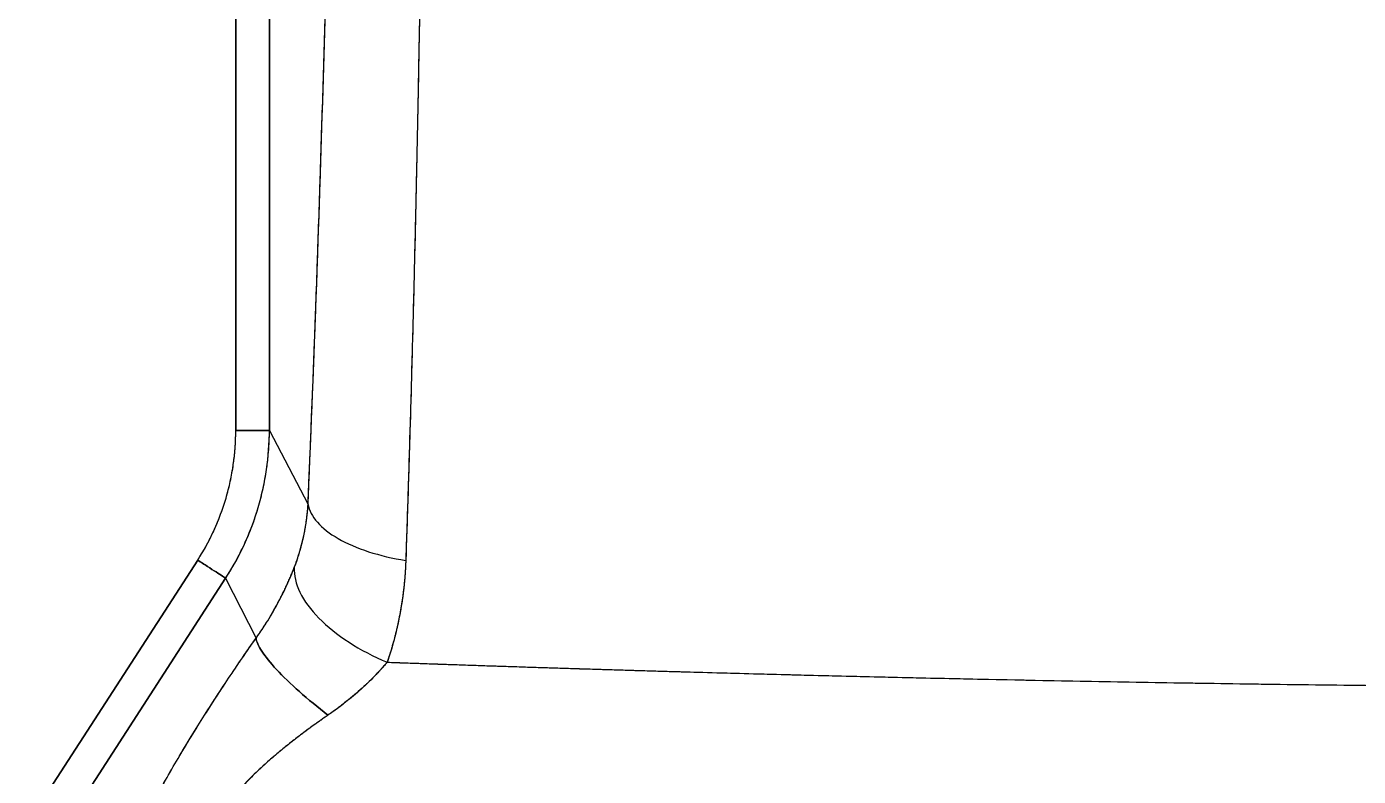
# Model space of a CAD drawing. Extents: x 956 to 1028, y 499 to 635.
# Drawn here: x 961.99 to 971.84, y 557.44 to 562.99 of the extents above; entities that cross this region are included whole.
import ezdxf

# ---------------------------------------------------------------- set-up
doc = ezdxf.new("R2010")
doc.units = 0
doc.header["$MEASUREMENT"] = 0
doc.layers.add('1', color=4, linetype='Continuous')

# ---------------------------------------------------------------- blocks, each defined once
blk = doc.blocks.new('2026 SX')
at = {"layer": '1', "color": 3}
for p, q in [((7.637, 47.7736), (7.637, 58.974)), ((7.637, 58.974), (7.637, 47.7736)), ((7.8861, 47.7736), (7.8861, 59.0203)), ((7.8861, 59.0203), (7.8861, 47.7736)), ((7.8861, 47.7736), (8.1721, 47.2266)), ((7.8861, 47.7736), (8.1721, 47.2266)), ((6.0891, 44.8562), (7.3552, 46.8138)), ((7.3552, 46.8138), (6.0891, 44.8562)), ((6.2963, 44.7222), (7.5623, 46.6798)), ((7.5623, 46.6798), (6.2963, 44.7222)), ((7.5623, 46.6798), (7.7878, 46.2367)), ((7.5623, 46.6798), (7.7878, 46.2367))]:
    blk.add_line(p, q, dxfattribs=at)
for points, knots in [([(8.1721, 47.2266), (8.1735, 47.2572), (8.1761, 47.3183), (8.18, 47.4103), (8.1838, 47.5025), (8.1877, 47.5949), (8.1915, 47.6876), (8.1953, 47.7805), (8.199, 47.8737), (8.2027, 47.9671), (8.2064, 48.0607), (8.2101, 48.1546), (8.2137, 48.2487), (8.2173, 48.3431), (8.2209, 48.4376), (8.2314, 48.7207), (8.2483, 49.1964), (8.2704, 49.8691), (8.2909, 50.5496), (8.3052, 51.0723), (8.3146, 51.4339), (8.3195, 51.6311), (8.3243, 51.8289), (8.329, 52.0273), (8.3336, 52.2264), (8.338, 52.4259), (8.3409, 52.5594), (8.3423, 52.6261)], [0, 0, 0, 0, 0.017766, 0.035542, 0.05333, 0.071128, 0.088938, 0.106759, 0.124593, 0.142439, 0.160297, 0.178168, 0.196053, 0.213951, 0.231862, 0.249788, 0.374488, 0.499741, 0.624548, 0.749836, 0.785483, 0.821157, 0.856859, 0.892592, 0.928359, 0.964161, 1, 1, 1, 1]), ([(9.0201, 52.4092), (9.0197, 52.3769), (9.0189, 52.3123), (9.0177, 52.2154), (9.0164, 52.1184), (9.0151, 52.0215), (9.0138, 51.9245), (9.0125, 51.8275), (9.0111, 51.7305), (9.0097, 51.6335), (9.0083, 51.5364), (9.0068, 51.4394), (9.0053, 51.3423), (9.0038, 51.2453), (9.0022, 51.1483), (9.0006, 51.0512), (8.999, 50.9542), (8.9973, 50.8571), (8.9957, 50.7601), (8.9939, 50.663), (8.9922, 50.566), (8.9904, 50.469), (8.9886, 50.372), (8.9867, 50.275), (8.9848, 50.1781), (8.9829, 50.0811), (8.981, 49.9842), (8.979, 49.8873), (8.977, 49.7904), (8.9749, 49.6935), (8.9728, 49.5967), (8.9707, 49.4999), (8.9685, 49.4031), (8.9663, 49.3064), (8.9641, 49.2097), (8.9618, 49.1131), (8.9595, 49.0165), (8.9572, 48.9199), (8.9548, 48.8234), (8.9524, 48.7269), (8.9499, 48.6305), (8.9474, 48.5341), (8.9449, 48.4378), (8.9423, 48.3415), (8.9397, 48.2453), (8.9371, 48.1492), (8.9344, 48.0531), (8.9317, 47.9571), (8.9289, 47.8611), (8.9261, 47.7652), (8.9232, 47.6694), (8.9203, 47.5737), (8.9174, 47.4781), (8.9144, 47.3825), (8.9114, 47.287), (8.9084, 47.1916), (8.9053, 47.0963), (8.9021, 47.0011), (8.899, 46.906), (8.8968, 46.8427), (8.8957, 46.811)], [0, 0, 0, 0, 0.016731, 0.03348, 0.050246, 0.067031, 0.083834, 0.100655, 0.117493, 0.13435, 0.151225, 0.168117, 0.185028, 0.201957, 0.218903, 0.235868, 0.25285, 0.26985, 0.286869, 0.303905, 0.320959, 0.338031, 0.355121, 0.372229, 0.389355, 0.406499, 0.42366, 0.44084, 0.458037, 0.475253, 0.492486, 0.509737, 0.527006, 0.544293, 0.561597, 0.57892, 0.59626, 0.613619, 0.630995, 0.648389, 0.6658, 0.68323, 0.700677, 0.718142, 0.735625, 0.753126, 0.770644, 0.788181, 0.805735, 0.823306, 0.840896, 0.858503, 0.876128, 0.893771, 0.911432, 0.92911, 0.946806, 0.96452, 0.982251, 1, 1, 1, 1]), ([(9.0201, 52.4092), (9.0159, 52.0884), (9.0075, 51.4465), (8.9914, 50.4951), (8.9725, 49.5537), (8.9503, 48.6247), (8.9252, 47.708), (8.9056, 47.1101), (8.8957, 46.811)], [0, 0, 0, 0, 0.166537, 0.333132, 0.499771, 0.666452, 0.833187, 1, 1, 1, 1]), ([(7.3552, 46.8138), (7.3597, 46.8209), (7.3689, 46.8352), (7.3821, 46.8567), (7.3951, 46.8785), (7.4078, 46.9004), (7.4201, 46.9225), (7.4321, 46.9448), (7.4438, 46.9673), (7.4552, 46.99), (7.4662, 47.0128), (7.4912, 47.0664), (7.5269, 47.1523), (7.5668, 47.2727), (7.5981, 47.3956), (7.6161, 47.4955), (7.6258, 47.571), (7.6308, 47.6214), (7.6344, 47.672), (7.6366, 47.7227), (7.6369, 47.7566), (7.637, 47.7736)], [0, 0, 0, 0, 0.025007, 0.049997, 0.074974, 0.099944, 0.124912, 0.149884, 0.174864, 0.199857, 0.22487, 0.249907, 0.3748, 0.499842, 0.624735, 0.749864, 0.799841, 0.849803, 0.89979, 0.949843, 1, 1, 1, 1]), ([(7.5623, 46.6798), (7.5659, 46.6853), (7.5749, 46.6994), (7.5911, 46.7254), (7.6126, 46.7611), (7.64, 46.8094), (7.6707, 46.8676), (7.7089, 46.9468), (7.756, 47.0578), (7.8029, 47.1948), (7.8409, 47.3431), (7.8645, 47.4731), (7.8777, 47.5842), (7.8836, 47.668), (7.8858, 47.7285), (7.886, 47.7612), (7.8861, 47.7736)], [0, 0, 0, 0, 0.01693, 0.043405, 0.079429, 0.125012, 0.187506, 0.25003, 0.353304, 0.500003, 0.625362, 0.749981, 0.842751, 0.915365, 0.967789, 1, 1, 1, 1]), ([(7.637, 47.7736), (7.6679, 47.7736), (7.6988, 47.7736), (7.7565, 47.7736), (7.7831, 47.7736), (7.8287, 47.7736), (7.8476, 47.7736), (7.8749, 47.7736), (7.8834, 47.7736), (7.8861, 47.7736)], [0, 0, 0, 0, 0.25, 0.25, 0.5, 0.5, 0.75, 0.75, 1, 1, 1, 1]), ([(7.8861, 47.7736), (7.8834, 47.7736), (7.8749, 47.7736), (7.8476, 47.7736), (7.8287, 47.7736), (7.7831, 47.7736), (7.7565, 47.7736), (7.6988, 47.7736), (7.6679, 47.7736), (7.637, 47.7736)], [0, 0, 0, 0, 0.25, 0.25, 0.5, 0.5, 0.75, 0.75, 1, 1, 1, 1]), ([(8.0704, 46.7593), (8.0733, 46.7669), (8.0792, 46.7822), (8.0875, 46.8053), (8.0955, 46.8285), (8.1031, 46.8517), (8.1102, 46.875), (8.117, 46.8983), (8.1234, 46.9217), (8.1294, 46.945), (8.1351, 46.9685), (8.1403, 46.9919), (8.1452, 47.0154), (8.1496, 47.0388), (8.1537, 47.0623), (8.1575, 47.0858), (8.1608, 47.1093), (8.1638, 47.1328), (8.1665, 47.1562), (8.1687, 47.1797), (8.1707, 47.2031), (8.1716, 47.2188), (8.1721, 47.2266)], [0, 0, 0, 0, 0.05331, 0.106259, 0.158849, 0.211082, 0.26296, 0.314485, 0.36566, 0.416485, 0.466964, 0.517099, 0.566891, 0.616343, 0.665457, 0.714235, 0.762681, 0.810795, 0.858582, 0.906043, 0.953182, 1, 1, 1, 1]), ([(8.1721, 47.2266), (8.1801, 47.1817), (8.2034, 47.1368), (8.279, 47.0511), (8.3312, 47.0103), (8.4595, 46.9366), (8.5357, 46.9036), (8.7051, 46.8487), (8.7983, 46.8266), (8.8957, 46.811)], [0, 0, 0, 0, 0.25, 0.25, 0.5, 0.5, 0.75, 0.75, 1, 1, 1, 1]), ([(8.1721, 47.2266), (8.1801, 47.1817), (8.2034, 47.1368), (8.279, 47.0511), (8.3312, 47.0103), (8.4595, 46.9366), (8.5357, 46.9036), (8.7051, 46.8486), (8.7983, 46.8266), (8.8957, 46.811)], [0, 0, 0, 0, 0.25, 0.25, 0.5, 0.5, 0.75, 0.75, 1, 1, 1, 1]), ([(7.3552, 46.8138), (7.3798, 46.7979), (7.4044, 46.782), (7.4507, 46.752), (7.4723, 46.7381), (7.5098, 46.7138), (7.5258, 46.7035), (7.55, 46.6878), (7.5583, 46.6824), (7.5623, 46.6798)], [0, 0, 0, 0, 0.25, 0.25, 0.5, 0.5, 0.75, 0.75, 1, 1, 1, 1]), ([(7.5623, 46.6798), (7.5583, 46.6824), (7.55, 46.6878), (7.5258, 46.7035), (7.5098, 46.7138), (7.4723, 46.7381), (7.4507, 46.752), (7.4044, 46.782), (7.3798, 46.7979), (7.3552, 46.8138)], [0, 0, 0, 0, 0.25, 0.25, 0.5, 0.5, 0.75, 0.75, 1, 1, 1, 1]), ([(7.7878, 46.2367), (7.7922, 46.2429), (7.8011, 46.2553), (7.814, 46.2739), (7.8265, 46.2924), (7.8387, 46.3108), (7.8506, 46.329), (7.8621, 46.347), (7.8836, 46.3812), (7.9135, 46.4313), (7.9443, 46.4867), (7.9676, 46.531), (7.9847, 46.5649), (8.001, 46.5983), (8.0164, 46.6314), (8.0311, 46.6641), (8.045, 46.6963), (8.0581, 46.7281), (8.0663, 46.7489), (8.0704, 46.7593)], [0, 0, 0, 0, 0.03522, 0.070107, 0.104666, 0.138902, 0.17282, 0.206426, 0.239726, 0.363349, 0.485829, 0.550247, 0.614521, 0.678701, 0.742839, 0.806985, 0.871193, 0.935513, 1, 1, 1, 1]), ([(8.0704, 46.7593), (8.0672, 46.7016), (8.0815, 46.6393), (8.1433, 46.5119), (8.1909, 46.4469), (8.3142, 46.3211), (8.39, 46.2604), (8.5617, 46.1496), (8.6576, 46.0997), (8.7583, 46.0578)], [0, 0, 0, 0, 0.25, 0.25, 0.5, 0.5, 0.75, 0.75, 1, 1, 1, 1]), ([(8.0704, 46.7593), (8.0672, 46.7016), (8.0815, 46.6393), (8.1433, 46.5119), (8.1909, 46.4469), (8.3142, 46.3211), (8.39, 46.2604), (8.5617, 46.1496), (8.6576, 46.0997), (8.7583, 46.0578)], [0, 0, 0, 0, 0.25, 0.25, 0.5, 0.5, 0.75, 0.75, 1, 1, 1, 1]), ([(8.8957, 46.811), (8.8954, 46.801), (8.8946, 46.7809), (8.8931, 46.7509), (8.8912, 46.7209), (8.889, 46.691), (8.8864, 46.6611), (8.8835, 46.6312), (8.8803, 46.6014), (8.8767, 46.5717), (8.8728, 46.5419), (8.8685, 46.5123), (8.8639, 46.4827), (8.859, 46.4531), (8.8518, 46.4126), (8.8417, 46.3615), (8.828, 46.2999), (8.8129, 46.2387), (8.7962, 46.178), (8.7782, 46.1175), (8.765, 46.0777), (8.7583, 46.0578)], [0, 0, 0, 0, 0.038305, 0.076649, 0.115036, 0.153469, 0.191953, 0.230492, 0.26909, 0.30775, 0.346477, 0.385274, 0.424146, 0.463096, 0.502128, 0.58455, 0.667149, 0.749958, 0.833014, 0.91635, 1, 1, 1, 1]), ([(8.8957, 46.811), (8.8949, 46.7947), (8.8933, 46.762), (8.8906, 46.7131), (8.8869, 46.6644), (8.8805, 46.5999), (8.8701, 46.52), (8.8546, 46.425), (8.8354, 46.3312), (8.817, 46.2541), (8.8005, 46.1931), (8.7879, 46.1504), (8.7737, 46.1053), (8.7641, 46.0755), (8.7583, 46.0578)], [0, 0, 0, 0, 0.062507, 0.125005, 0.187754, 0.249995, 0.375006, 0.500002, 0.624997, 0.750006, 0.812258, 0.874998, 0.926158, 1, 1, 1, 1]), ([(6.7577, 44.2124), (6.7512, 44.2212), (6.7464, 44.2326), (6.7406, 44.2611), (6.7396, 44.2783), (6.7418, 44.3189), (6.7451, 44.3423), (6.7562, 44.3958), (6.7642, 44.4258), (6.7849, 44.4922), (6.7978, 44.5286), (6.8283, 44.6074), (6.8461, 44.6499), (6.886, 44.7395), (6.9081, 44.7868), (6.9561, 44.8847), (6.9819, 44.9353), (7.0364, 45.0387), (7.0651, 45.0915), (7.1245, 45.198), (7.1553, 45.2517), (7.2496, 45.4131), (7.3152, 45.5209), (7.4486, 45.7328), (7.5164, 45.8371), (7.6521, 46.0408), (7.7202, 46.1402), (7.7878, 46.2367)], [0, 0, 0, 0, 0.0625, 0.0625, 0.125, 0.125, 0.1875, 0.1875, 0.25, 0.25, 0.3125, 0.3125, 0.375, 0.375, 0.4375, 0.4375, 0.5, 0.5, 0.5625, 0.5625, 0.625, 0.625, 0.75, 0.75, 0.875, 0.875, 1, 1, 1, 1]), ([(6.7577, 44.2124), (6.7567, 44.2137), (6.7549, 44.2164), (6.7524, 44.2208), (6.7501, 44.2255), (6.748, 44.2305), (6.7462, 44.2359), (6.7446, 44.2416), (6.7433, 44.2476), (6.7422, 44.2539), (6.7414, 44.2605), (6.7407, 44.2675), (6.7404, 44.2748), (6.7402, 44.2824), (6.7403, 44.2903), (6.7414, 44.3162), (6.7485, 44.3668), (6.7725, 44.457), (6.8108, 44.5655), (6.855, 44.6712), (6.8969, 44.763), (6.9429, 44.8587), (7.0071, 44.9848), (7.093, 45.1429), (7.1846, 45.303), (7.281, 45.4646), (7.3796, 45.624), (7.4812, 45.783), (7.5661, 45.9121), (7.6349, 46.0146), (7.6802, 46.0813), (7.7199, 46.1391), (7.7538, 46.1881), (7.7765, 46.2205), (7.7878, 46.2367)], [0, 0, 0, 0, 0.009112, 0.018184, 0.027217, 0.036214, 0.045176, 0.054106, 0.063004, 0.071875, 0.080718, 0.089537, 0.098333, 0.10711, 0.115867, 0.124609, 0.189365, 0.253119, 0.31885, 0.384304, 0.417079, 0.449937, 0.514828, 0.578777, 0.641674, 0.702269, 0.764317, 0.823095, 0.883432, 0.91258, 0.941987, 0.961313, 0.980648, 1, 1, 1, 1]), ([(7.7878, 46.2367), (7.79, 46.2114), (7.8042, 46.1782), (7.8556, 46.0991), (7.8928, 46.0531), (7.9868, 45.9522), (8.0436, 45.8973), (8.1722, 45.7833), (8.2438, 45.7243), (8.3197, 45.6657)], [0, 0, 0, 0, 0.25, 0.25, 0.5, 0.5, 0.75, 0.75, 1, 1, 1, 1]), ([(8.3197, 45.6657), (8.2438, 45.7243), (8.1722, 45.7833), (8.0436, 45.8973), (7.9868, 45.9522), (7.8928, 46.0531), (7.8556, 46.0991), (7.8042, 46.1782), (7.79, 46.2114), (7.7878, 46.2367)], [0, 0, 0, 0, 0.25, 0.25, 0.5, 0.5, 0.75, 0.75, 1, 1, 1, 1]), ([(8.7583, 46.0578), (8.7536, 46.0524), (8.7448, 46.0423), (8.7324, 46.0281), (8.7219, 46.0162), (8.7077, 46.0003), (8.6888, 45.9797), (8.6558, 45.9453), (8.6128, 45.9027), (8.5588, 45.8527), (8.5022, 45.8038), (8.4535, 45.7642), (8.4131, 45.7332), (8.3842, 45.7117), (8.3529, 45.6892), (8.332, 45.6744), (8.3197, 45.6657)], [0, 0, 0, 0, 0.039231, 0.073146, 0.101742, 0.125018, 0.187044, 0.249999, 0.374929, 0.500007, 0.624211, 0.750012, 0.811483, 0.874995, 0.926945, 1, 1, 1, 1]), ([(8.7583, 46.0578), (8.754, 46.0527), (8.7453, 46.0424), (8.7318, 46.0271), (8.7181, 46.0117), (8.7041, 45.9963), (8.6898, 45.981), (8.6752, 45.9656), (8.6603, 45.9502), (8.6451, 45.9349), (8.6297, 45.9196), (8.6139, 45.9043), (8.5978, 45.889), (8.5815, 45.8738), (8.5523, 45.8472), (8.5088, 45.8092), (8.4566, 45.7666), (8.4098, 45.7304), (8.3696, 45.7006), (8.3423, 45.6814), (8.3287, 45.6719)], [0, 0, 0, 0, 0.037338, 0.074771, 0.112302, 0.149936, 0.187675, 0.225522, 0.263481, 0.301555, 0.339747, 0.378061, 0.4165, 0.455067, 0.493766, 0.620668, 0.750211, 0.834431, 0.917685, 1, 1, 1, 1]), ([(8.7583, 46.0578), (8.7999, 46.0563), (8.8831, 46.0533), (9.0082, 46.0489), (9.1336, 46.0445), (9.2594, 46.0402), (9.3855, 46.0359), (9.512, 46.0316), (9.6388, 46.0274), (9.766, 46.0232), (9.8935, 46.0191), (10.0213, 46.015), (10.1495, 46.011), (10.278, 46.007), (10.4069, 46.0031), (10.5361, 45.9992), (10.6657, 45.9953), (10.7956, 45.9916), (11.063, 45.9839), (11.4698, 45.9726), (12.0181, 45.9585), (12.5713, 45.9453), (13.3091, 45.929), (14.2344, 45.9113), (15.3502, 45.8941), (16.4762, 45.8808), (17.6058, 45.8718), (18.7361, 45.867), (19.676, 45.8665), (20.4279, 45.8683), (20.9914, 45.8707), (21.5541, 45.8741), (22.0087, 45.8777), (22.3554, 45.8809), (22.5946, 45.8833), (22.8333, 45.8859), (23.0714, 45.8887), (23.3091, 45.8916), (23.5462, 45.8948), (23.7828, 45.8981), (24.0188, 45.9016), (24.2543, 45.9053), (24.4893, 45.9091), (24.7236, 45.9131), (24.9574, 45.9173), (25.1906, 45.9217), (25.4232, 45.9262), (25.6552, 45.9309), (25.8866, 45.9358), (26.1174, 45.9408), (26.3475, 45.946), (26.5006, 45.9496), (26.5771, 45.9514)], [0, 0, 0, 0, 0.0072213, 0.0144557, 0.0217033, 0.028964, 0.0362379, 0.0435249, 0.050825, 0.0581383, 0.0654647, 0.0728043, 0.080157, 0.0875229, 0.094902, 0.1022941, 0.1096995, 0.117118, 0.1245497, 0.1554811, 0.186597, 0.2178978, 0.2493836, 0.3114588, 0.3738797, 0.4366493, 0.4997712, 0.5623163, 0.6248916, 0.6562147, 0.6875068, 0.7187685, 0.7500002, 0.7633399, 0.7766592, 0.7899582, 0.8032369, 0.8164953, 0.8297334, 0.8429514, 0.8561491, 0.8693267, 0.8824842, 0.8956216, 0.9087389, 0.9218361, 0.9349134, 0.9479706, 0.9610079, 0.9740252, 0.9870225, 1, 1, 1, 1]), ([(8.7583, 46.0578), (8.8003, 46.0562), (8.8812, 46.0533), (8.9982, 46.0491), (9.1063, 46.0454), (9.2056, 46.042), (9.3571, 46.0369), (9.568, 46.0297), (9.9304, 46.0178), (10.3864, 46.0035), (11.1138, 45.9821), (12.03, 45.9577), (13.5052, 45.9239), (15.3663, 45.8917), (17.6127, 45.8696), (19.4912, 45.8652), (20.9924, 45.8701), (22.1169, 45.878), (23.0507, 45.8881), (23.7968, 45.8981), (24.3601, 45.9067), (24.9181, 45.9165), (25.3777, 45.9254), (25.743, 45.9326), (25.9795, 45.9375), (26.1889, 45.942), (26.3733, 45.9462), (26.5059, 45.9496), (26.5771, 45.9514)], [0, 0, 0, 0, 0.007284, 0.014052, 0.020302, 0.026034, 0.03125, 0.046535, 0.062499, 0.093772, 0.124998, 0.187174, 0.249993, 0.374999, 0.500015, 0.625004, 0.687575, 0.750001, 0.812499, 0.843637, 0.874999, 0.907043, 0.9375, 0.952477, 0.968749, 0.977501, 0.987918, 1, 1, 1, 1]), ([(8.3197, 45.6657), (8.3109, 45.6596), (8.2934, 45.6475), (8.2673, 45.6291), (8.2416, 45.6109), (8.2164, 45.5928), (8.1916, 45.5748), (8.1673, 45.5569), (8.1434, 45.5391), (8.12, 45.5215), (8.097, 45.5039), (8.0744, 45.4866), (8.0523, 45.4693), (8.0307, 45.4522), (8.0095, 45.4352), (7.9888, 45.4184), (7.9686, 45.4018), (7.9488, 45.3853), (7.9048, 45.3482), (7.8398, 45.291), (7.7558, 45.2112), (7.6804, 45.1326), (7.6134, 45.0541), (7.5587, 44.9789), (7.5177, 44.9079), (7.4923, 44.8439), (7.4832, 44.7888), (7.4893, 44.7428), (7.5057, 44.7129), (7.525, 44.6932), (7.5401, 44.6821), (7.5551, 44.6738), (7.5689, 44.6675), (7.5791, 44.664), (7.5843, 44.6622)], [0, 0, 0, 0, 0.018433, 0.036577, 0.054434, 0.072003, 0.089287, 0.106286, 0.123002, 0.139435, 0.155588, 0.171461, 0.187055, 0.202373, 0.217416, 0.232186, 0.246684, 0.260913, 0.274874, 0.34206, 0.403978, 0.467226, 0.525693, 0.584512, 0.641123, 0.697484, 0.755271, 0.81257, 0.874169, 0.904549, 0.93625, 0.95671, 0.977956, 1, 1, 1, 1]), ([(8.3197, 45.6657), (8.3106, 45.6593), (8.2935, 45.6473), (8.2694, 45.6304), (8.2486, 45.6157), (8.2208, 45.596), (8.1851, 45.5702), (8.1245, 45.5252), (8.0507, 45.4686), (7.9618, 45.3969), (7.877, 45.3243), (7.7925, 45.2469), (7.7141, 45.1688), (7.6487, 45.0964), (7.5988, 45.0341), (7.5607, 44.9804), (7.5273, 44.9253), (7.504, 44.875), (7.4902, 44.8308), (7.4852, 44.7973), (7.4858, 44.769), (7.4904, 44.7459), (7.4988, 44.7255), (7.5105, 44.708), (7.5252, 44.693), (7.5394, 44.6826), (7.5521, 44.6754), (7.5616, 44.6708), (7.5723, 44.6664), (7.5795, 44.6639), (7.5837, 44.6624)], [0, 0, 0, 0, 0.019113, 0.035889, 0.050327, 0.062427, 0.093886, 0.124847, 0.189802, 0.249694, 0.314558, 0.374546, 0.439546, 0.499469, 0.54197, 0.582894, 0.624604, 0.674673, 0.711813, 0.749803, 0.780664, 0.812498, 0.843084, 0.875069, 0.905864, 0.937582, 0.952886, 0.968782, 0.98164, 1, 1, 1, 1])]:
    blk.add_open_spline(points, degree=3, knots=knots, dxfattribs=at)
for points in [[(8.1721, 47.2266), (8.2461, 48.9437), (8.3028, 50.7615), (8.3423, 52.6261)], [(7.3552, 46.8138), (7.4469, 46.9557), (7.5889, 47.2662), (7.637, 47.6045), (7.637, 47.7736)], [(7.5623, 46.6798), (7.6148, 46.7607), (7.7081, 46.9301), (7.81, 47.2015), (7.8719, 47.4846), (7.8859, 47.6773), (7.8861, 47.7736)], [(8.0704, 46.7593), (8.1268, 46.9043), (8.1625, 47.0615), (8.1721, 47.2266)], [(7.7878, 46.2367), (7.8177, 46.2786), (7.875, 46.3644), (7.9513, 46.4968), (8.0172, 46.6298), (8.0539, 46.7168), (8.0704, 46.7593)], [(8.3287, 45.6719), (8.3257, 45.6698), (8.3227, 45.6678), (8.3197, 45.6657)]]:
    blk.add_open_spline(points, degree=3, dxfattribs=at)

msp = doc.modelspace()

# ---------------------------------------------------------------- block references
at = {"layer": '1'}
msp.add_blockref('2026 SX', (955.8964, 512.2273), dxfattribs=at)

doc.saveas('drawing.dxf')
